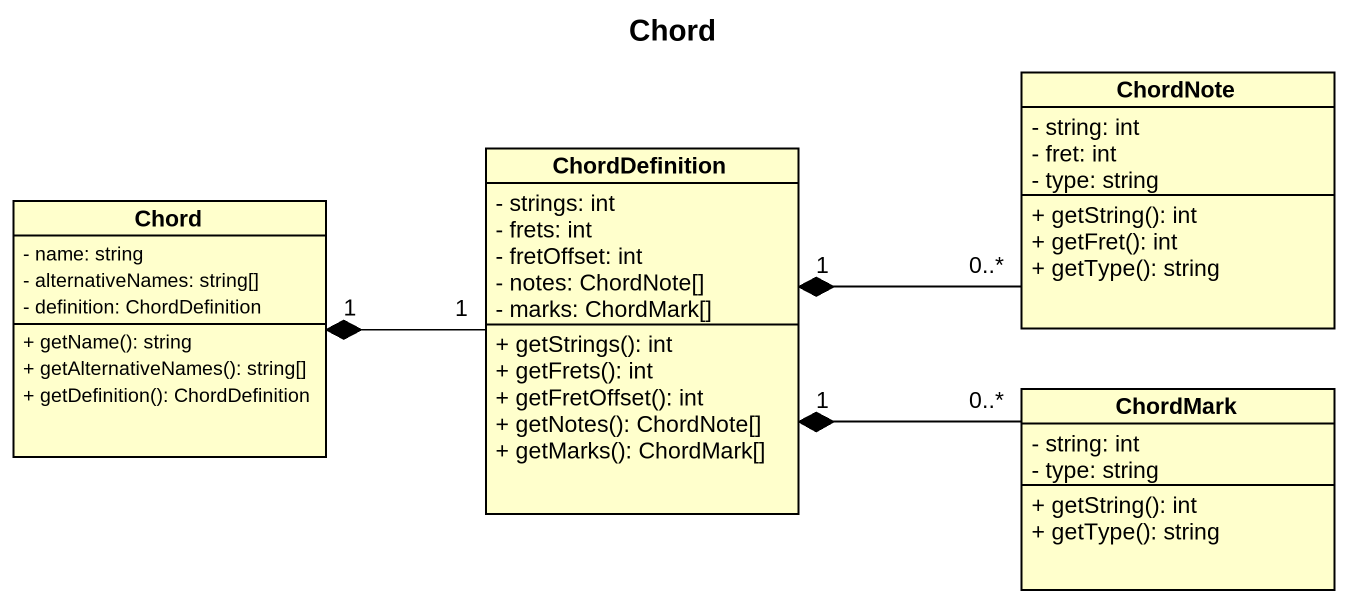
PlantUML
@startuml
title Chord
hide circle
hide empty members
skinparam classAttributeIconSize 0
class ChordNote {
  - string: int
  - fret: int
  - type: string
  + getString(): int
  + getFret(): int
  + getType(): string
}
class Chord {
  - name: string
  - alternativeNames: string[]
  - definition: ChordDefinition
  + getName(): string
  + getAlternativeNames(): string[]
  + getDefinition(): ChordDefinition
}
class ChordDefinition {
  - strings: int
  - frets: int
  - fretOffset: int
  - notes: ChordNote[]
  - marks: ChordMark[]
  + getStrings(): int
  + getFrets(): int
  + getFretOffset(): int
  + getNotes(): ChordNote[]
  + getMarks(): ChordMark[]
}
class ChordMark {
  - string: int
  - type: string
  + getString(): int
  + getType(): string
}
ChordNote "0..*" -left-* "1" ChordDefinition
ChordDefinition "1" -left-* "1" Chord
ChordMark "0..*" -left-* "1" ChordDefinition
@enduml
